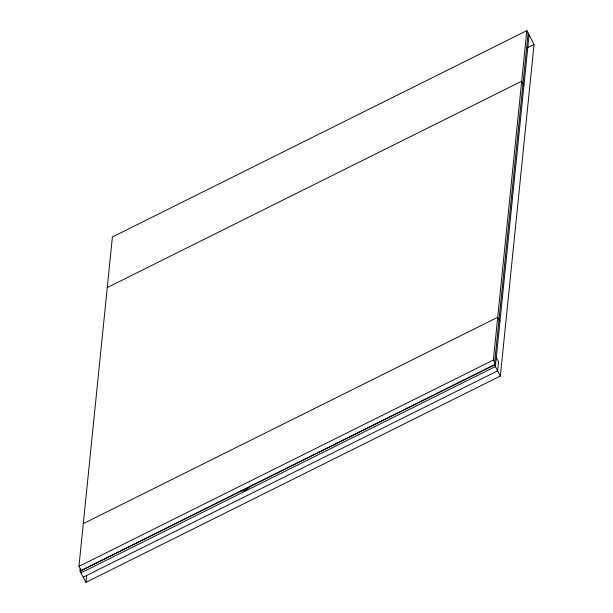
<?xml version="1.0" encoding="UTF-8"?>
<svg xmlns="http://www.w3.org/2000/svg" width="613" height="613" viewBox="0 0 613 613"><rect width="100%" height="100%" fill="white"/><g stroke="black" fill="none" stroke-linecap="round" stroke-linejoin="round"><path stroke-width="0.92" d="M526.82 30.65L493.358 360.046L495.61 364.329L81.207 570.634L78.954 566.358L112.409 236.963L526.82 30.65L534.046 44.397L500.361 376.037L85.95 582.35L80.027 571.078L80.318 568.228M81.253 570.19L80.977 572.887L495.381 366.574L529.073 34.933M85.95 582.35L86.632 575.699M500.361 376.037L494.438 364.773L528.122 33.133M252.947 484.4L245.568 490.408L239.147 491.427M334.453 445.038L337.893 442.234M527.195 47.806L534.046 44.397M107.275 287.551L521.678 81.238L523.931 85.521M83.291 523.632L497.695 317.327L499.947 321.603M78.954 566.358L493.358 360.046M80.027 571.078L494.438 364.773M83.23 577.17L497.633 370.857L498.545 361.862L496.292 357.578"/></g></svg>
